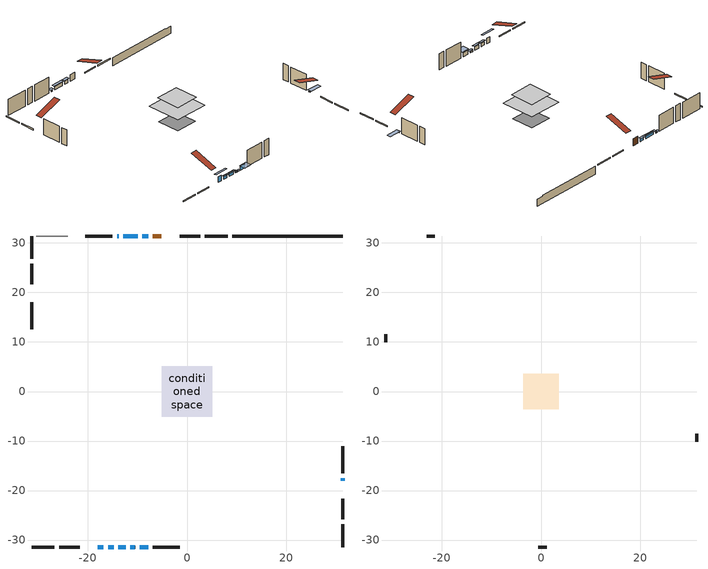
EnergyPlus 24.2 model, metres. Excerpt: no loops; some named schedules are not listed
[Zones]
conditioned space
 floor outside (Floor1 construction): -0.94,-0.94 -0.94,0.94 0.94,0.94 0.94,-0.94 z0.38
 floor adiabatic (AdiabaticFloorConstruction): -5.06,-5.06 -5.06,5.06 5.06,5.06 5.06,-5.06 z2.82
 floor foundation (Slab1 construction): -3.33,-3.33 -3.33,3.33 3.33,3.33 3.33,-3.33 z-1.98
 wall outside (RimJoist1 construction): 8.23,31.41 3.61,31.41 / -31.41,-31.41 -26.78,-31.41 / -31.41,31.41 -31.41,26.78 / 31.41,-31.41 31.41,-26.78 z0.38:0.68
 wall outside (RimJoist2 construction): 2.68,31.41 -1.5,31.41 / -25.85,-31.41 -21.68,-31.41 / -31.41,25.85 -31.41,21.68 / 31.41,-25.85 31.41,-21.68 z0.38:0.68
 wall outside (AdiabaticWallConstruction 1): -5.19,31.41 -6.92,31.41 z0.38:2.41
 wall outside (AdiabaticWallConstruction): -17.99,-31.41 -16.87,-31.41 z0.38:2.01; -15.94,-31.41 -14.77,-31.41 / -13.85,-31.41 -12.37,-31.41 / -7.85,31.41 -9.02,31.41 / -9.94,31.41 -12.84,31.41 z0.38:1.35; -11.45,-31.41 -10.5,-31.41 z0.38:0.79; 31.41,-17.99 31.41,-17.48 z0.38:0.54; -13.77,31.41 -14.13,31.41 z0.38:0.74; -9.58,-31.41 -7.82,-31.41 z0.38:1.58
 wall outside (Wall1 construction): -15.06,31.41 -20.51,31.41 / -6.89,-31.41 -1.44,-31.41 / -31.41,17.99 -31.41,12.53 / 31.41,-16.55 31.41,-11.09 z0.38:5.26
 wall foundation (FoundationWall1 construction): 9.16,31.41,-1.98 9.16,31.41,0.38 29.19,31.41,0.38 29.19,31.41,0.21 31.41,31.41,0.21 31.41,31.41,-1.98
 wall adiabatic (Wall4 construction): -24.04,31.41 -30.48,31.41 z0.38:5.26
 window (WindowConstruction 6): -17.99,-31.41 -16.87,-31.41 z0.38:2
 window (WindowConstruction 4): -15.94,-31.41 -14.77,-31.41 z0.38:1.35
 window (WindowConstruction 5): -13.85,-31.41 -12.37,-31.41 z0.38:1.35
 window (WindowConstruction 8): -11.44,-31.41 -10.5,-31.41 z0.38:0.79
 window (WindowConstruction 7): 31.41,-17.99 31.41,-17.48 z0.38:0.53
 window (WindowConstruction): -7.85,31.41 -9.01,31.41 z0.38:1.35
 window (WindowConstruction 1): -9.94,31.41 -12.84,31.41 z0.38:1.35
 window (WindowConstruction 2): -13.77,31.41 -14.13,31.41 z0.38:0.74
 window (WindowConstruction 3): -9.58,-31.41 -7.82,-31.41 z0.38:1.57
 door (Door): -5.19,31.41 -6.92,31.41 z0.38:2.41
 ceiling adiabatic (AdiabaticFloorConstruction): 5.06,-5.06 5.06,5.06 -5.06,5.06 -5.06,-5.06 z2.82
attic - vented
 floor to conditioned space (Floor2 construction Reversed): -3.58,-3.58 -3.58,3.58 3.58,3.58 3.58,-3.58 z5.26
 wall outside (Wall3 construction): -21.44,31.41 -23.11,31.41 / -0.51,-31.41 1.16,-31.41 / -31.41,11.6 -31.41,9.93 / 31.41,-10.16 31.41,-8.49 z0.38:5.26
 roof outside (Roof1 construction): -4.26,31.41,5.26 -4.26,24.44,7.58 -2.42,24.44,7.58 -2.42,31.41,5.26; -18.91,-31.41,5.26 -18.91,-24.44,7.58 -20.75,-24.44,7.58 -20.75,-31.41,5.26; -31.41,18.91,5.26 -24.44,18.91,7.58 -24.44,20.75,7.58 -31.41,20.75,5.26; 31.41,-18.91,5.26 24.44,-18.91,7.58 24.44,-20.75,7.58 31.41,-20.75,5.26
shading: -15.35,-31.41 -19.51,-31.41 -19.51,-32.02 -15.35,-32.02 z3.53; -14.48,-31.41 -16.24,-31.41 -16.24,-32.02 -14.48,-32.02 z1.64; -12.07,-31.41 -14.14,-31.41 -14.14,-32.02 -12.07,-32.02 z1.64; -10.36,-31.41 -11.59,-31.41 -11.59,-32.02 -10.36,-32.02 z0.93; 31.41,-17.18 31.41,-18.28 35.07,-18.28 35.07,-17.18 z0.83; -9.31,31.41 -7.55,31.41 -7.55,32.02 -9.31,32.02 z1.64; -13.14,31.41 -9.64,31.41 -9.64,32.02 -13.14,32.02 z1.64; -14.43,31.41 -13.47,31.41 -13.47,32.02 -14.43,32.02 z1.04; -7.52,-31.41 -9.87,-31.41 -9.87,-33.24 -7.52,-33.24 z1.87
[Building]
Building 1: Terrain=Suburbs
[Site:Location]
Edmonton Intl AP_AB: Latitude {deg}=53.31; Longitude {deg}=-113.58; Time Zone {hr}=-7; Elevation {m}=723; Keep Site Location Information=Yes
[Site:GroundTemperature:Shallow]
-1.56185, -3.61833, -3.78302, -2.80711, 1.11059, 5.01004, 8.39065, 10.5322, 10.7141, 8.97234, 5.67794, 1.89811
[Site:WaterMainsTemperature]
Calculation Method=Schedule; Temperature Schedule=mains temperature schedule
[Material] Roughness=Rough; Thermal Absorptance=0.9
Name | Thickness {m} | Conductivity {W/m-K} | Density {kg/m3} | Specific Heat {J/kg-K} | Solar Absorptance | Visible Absorptance
asphalt or fiberglass shingles | 0.00635 | 0.162714 | 1121.4 | 1465.45 | 0.4 | 0.4
ceiling loosefill ins | 0.254 | 0.0480833 | 16.02 | 1046.75 | 0.7 | 0.7
ceiling stud and cavity | 0.1397 | 0.288496 | 65.682 | 1177.47 | 0.7 | 0.7
concrete 4.0 in. | 0.1016 | 1.803125 | 2242.8 | 837.4 | 0.7 | 0.7
concrete 8.0 in. | 0.2032 | 1.803125 | 2242.8 | 837.4 | 0.7 | 0.7
door material | 0.04445 | 0.053851 | 512.64 | 1214.23 | 0.7 | 0.7
exterior vertical ins | 0.0457286 | 0.029427 | 32.04 | 1214.23 | 0.7 | 0.7
floor covering | 0.0127 | 0.0433444 | 54.468 | 1339.84 | 0.6 | 0.6
floor rigid ins; rim joist rigid ins; wall rigid ins | 0.051816 | 0.029427 | 32.04 | 1214.23 | 0.7 | 0.7
floor rigid ins 1; wall rigid ins 2 | 0.512978 | 0.029427 | 32.04 | 1214.23 | 0.7 | 0.7
floor stud and cavity | 0.1397 | 0.101559 | 92.3553 | 1139.71 | 0.7 | 0.7
floor stud and cavity 1 | 0.1397 | 1.75129 | 37.0049 | 1207.88 | 0.7 | 0.7
furniture material conditioned space 1 | 0.1524 | 0.115458 | 640.8 | 1214.23 | 0.6 | 0.6
gypsum board | 0.0127 | 0.160291 | 801 | 837.4 | 0.6 | 0.6
gypsum board 1 | 0.0127 | 0.160291 | 801 | 837.4 | 0.7 | 0.7
osb sheathing 0.5 in. | 0.0127 | 0.115458 | 512.64 | 1214.23 | 0.7 | 0.7
osb sheathing 0.75 in. | 0.01905 | 0.115458 | 512.64 | 1214.23 | 0.7 | 0.7
osb sheathing 2.0 in. | 0.0508 | 0.115458 | 512.64 | 1214.23 | 0.7 | 0.7
rim joist stud and cavity | 0.0508 | 0.0420812 | 125.044 | 1163.47 | 0.6 | 0.6
rim joist stud and cavity 1 | 0.0508 | 0.0311696 | 125.044 | 1163.47 | 0.6 | 0.6
wall rigid ins 1 | 0.051816 | 0.029427 | 32.04 | 1214.23 | 0.4 | 0.4
wall stud and cavity | 0.1397 | 0.234041 | 139.0536 | 1170.24 | 0.7 | 0.7
wall stud and cavity 1 | 0.0889 | 6.9971 | 50.32683 | 1063.81 | 0.6 | 0.6
wall stud and cavity 2 | 0.1397 | 0.18385 | 139.0536 | 1170.24 | 0.7 | 0.7
wall stud and cavity 3 | 0.0889 | 0.380278 | 52.3479 | 1209.89 | 0.7 | 0.7
wall stud and cavity 4 | 0.0889 | 0.391764 | 83.0341 | 1211.67 | 0.7 | 0.7
wood siding | 0.0254 | 0.102417 | 544.68 | 1172.36 | 0.4 | 0.4
wood siding 1 | 0.00254 | 0.102417 | 544.68 | 1172.36 | 0.4 | 0.4
wood siding 2; wood siding 3; wood siding 4 | 0.0254 | 0.102417 | 544.68 | 1172.36 | 0.7 | 0.7
[WindowMaterial:SimpleGlazingSystem]
Name | U-Factor {W/m2-K} | Solar Heat Gain Coefficient
WindowMaterial | 1.86693 | 0.36
WindowMaterial 1 | 1.91405 | 0.34
WindowMaterial 2 | 2.69591 | 0.46
WindowMaterial 3 | 1.75904 | 0.39
WindowMaterial 4 | 1.82093 | 0.37
WindowMaterial 5 | 1.69715 | 0.41
WindowMaterial 6 | 2.77995 | 0.31
WindowMaterial 7 | 2.11562 | 0.27
[Construction]
AdiabaticFloorConstruction: floor stud and cavity 1, floor rigid ins 1, osb sheathing 0.75 in., floor covering
AdiabaticWallConstruction: wood siding 3, wall rigid ins 2, wall stud and cavity 3, gypsum board
AdiabaticWallConstruction 1: wood siding 4, wall rigid ins 2, wall stud and cavity 3, gypsum board
Door: door material
Floor1 construction: floor stud and cavity, floor rigid ins, osb sheathing 0.75 in., floor covering
Floor2 construction Reversed: gypsum board, ceiling stud and cavity, ceiling loosefill ins
FoundationWall1 construction: concrete 8.0 in., gypsum board 1
furniture construction conditioned space 1: furniture material conditioned space 1
PartitionWallConstruction: gypsum board, wall stud and cavity 4, gypsum board
RimJoist1 construction: wood siding 2, rim joist rigid ins, osb sheathing 2.0 in., rim joist stud and cavity
RimJoist2 construction: wood siding 2, osb sheathing 2.0 in., rim joist stud and cavity 1
Roof1 construction: asphalt or fiberglass shingles
Slab1 construction: concrete 4.0 in.
Wall1 construction: wood siding, wall rigid ins, osb sheathing 0.5 in., wall stud and cavity, gypsum board
Wall3 construction: wood siding 1, wall stud and cavity 1
Wall4 construction: wall rigid ins 1, osb sheathing 0.5 in., wall stud and cavity 2, gypsum board
WindowConstruction; WindowConstruction 4: WindowMaterial
WindowConstruction 1: WindowMaterial 1
WindowConstruction 2: WindowMaterial 2
WindowConstruction 3: WindowMaterial 3
WindowConstruction 5: WindowMaterial 4
WindowConstruction 6: WindowMaterial 5
WindowConstruction 7: WindowMaterial 6
WindowConstruction 8: WindowMaterial 7
[Zone] Multiplier=1; Part of Total Floor Area=Yes
Name | Volume {m3}
attic - vented | 19.3031
conditioned space | 383.5
[Space]
Name | Zone | Volume {m3}
attic - vented 1 | attic - vented | 19.3031
conditioned space 1 | conditioned space | 383.5
[ZoneInfiltration:EffectiveLeakageArea]
infil attic - vented 1: Zone or Space=attic - vented 1; Schedule=Always On Discrete; Effective Air Leakage Area {cm2}=1780.52; Stack Coefficient=0.000500655; Wind Coefficient=1.51178e-05
[ZoneMixing]
whole house fan mix: Zone or Space=attic - vented; Schedule=Always On Continuous; Design Flow Rate Calculation Method=Flow/Zone; Design Flow Rate {m3/s}=0; Source Zone or Space=conditioned space
[SurfaceProperty:ExposedFoundationPerimeter]
Slab1: Exposed Perimeter Calculation Method=TotalExposedPerimeter; Total Exposed Perimeter {m}=22.247
[InternalMass] Zone or ZoneList=conditioned space; Space or SpaceList=conditioned space 1
Name | Construction | Surface Area {m2}
furniture mass conditioned space 1 | furniture construction conditioned space 1 | 60.096
partition wall mass | PartitionWallConstruction | 150.24
[Lights]
interior lighting: Zone or ZoneList or Space or SpaceList=conditioned space 1; Schedule=interior lighting schedule; Design Level Calculation Method=LightingLevel; Lighting Level {W}=343.2; Return Air Fraction=0; Fraction Radiant=0.6; Fraction Visible=0.2; Fraction Replaceable=1
[People]
occupants: Zone or ZoneList or Space or SpaceList=conditioned space 1; Number of People Schedule=occupants schedule; Number of People Calculation Method=People; Number of People=3; Fraction Radiant=0.314171; Sensible Heat Fraction=0.56303; Activity Level Schedule=occupants activity schedule; Carbon Dioxide Generation Rate {m3/s-W}=0; Enable ASHRAE 55 Comfort Warnings=No; Mean Radiant Temperature Calculation Type=EnclosureAveraged
[ElectricEquipment] Zone or ZoneList or Space or SpaceList=conditioned space 1; Design Level Calculation Method=EquipmentLevel
Name | Schedule | Design Level {W} | Fraction Latent | Fraction Radiant | Fraction Lost
clothes dryer | clothes dryer schedule | 140.772 | 0.015 | 0.081 | 0.85
clothes washer | clothes washer schedule | 32.1985 | 0.03 | 0.162 | 0.7
cooking range | cooking range schedule | 208.969 | 0.08 | 0.432 | 0.2
dishwasher | dishwasher schedule | 66.8632 | 0.3 | 0.18 | 0.4
fridge | fridge schedule | 72.9452 | 0 | 0.6 | 0
mech vent bath fan 0 | mech vent bath fan 0 schedule | 50.2 | 0 | 0 | 1
mech vent bath fan 1 | mech vent bath fan 1 schedule | 50.2 | 0 | 0 | 1
mech vent bath fan 2 | mech vent bath fan 2 schedule | 50.2 | 0 | 0 | 1
mech vent house fan | mech vent house fan schedule | 0 | 0 | 0 | 1
mech vent house fan cfis | mech vent house fan cfis schedule | 0 | 0 | 0 | 0
mech vent range fan 0 | mech vent range fan 0 schedule | 57 | 0 | 0 | 1
misc plug loads | misc plug loads schedule | 494.7 | 0.045 | 0.513 | 0.1
whole house fan | Always On Discrete | 0 | 0 | 0 | 1
[OtherEquipment] Zone or ZoneList or Space or SpaceList=conditioned space 1; Design Level Calculation Method=EquipmentLevel
Name | Fuel Type | Schedule | Design Level {W} | Fraction Latent | Fraction Radiant | Fraction Lost
clothes dryer 1 | Electricity | clothes dryer schedule | 0 | 0.015 | 0.081 | 0.85
cooking range 1 | Electricity | cooking range schedule | 0 | 0.08 | 0.432 | 0.2
general water use latent | None | general water use schedule | 59.3978 | 1 | 0 | 0
general water use sensible | None | general water use schedule | -58.539 | 0 | 0.6 | 0
mech vent house fan latent load | None | Always On Discrete | 0 | 1 | 0 | 0
mech vent house fan sensible load | None | Always On Discrete | 0 | 0 | 0 | 0
water heater energy adjustment1 | NaturalGas | Always On Discrete | 0.01 | 0 | 0 | 1
[ZoneInfiltration:DesignFlowRate] Zone or ZoneList or Space or SpaceList=conditioned space 1; Schedule=Always On Discrete; Design Flow Rate Calculation Method=Flow/Zone; Design Flow Rate {m3/s}=0
infil flow; natural vent flow; whole house fan flow
[AvailabilityManager:Scheduled]
furnace airloop Availability Manager: Schedule=Always On Discrete
[Foundation:Kiva]
Foundation Kiva 1: Initial Indoor Air Temperature {C}=18; Wall Height Above Grade {m}=0.379994; Wall Depth Below Slab {m}=0.2032; Custom Block Material Name 1=exterior vertical ins; Custom Block Depth 1 {m}=2.36001; Custom Block X Position 1 {m}=0.2159; Custom Block Z Position 1 {m}=0
[Foundation:Kiva:Settings]
Soil Conductivity {W/m-K}=0.849921; Soil Density {kg/m3}=1842.3; Soil Specific Heat {J/kg-K}=418.7; Ground Solar Absorptivity=0.9; Ground Thermal Absorptivity=0.9; Ground Surface Roughness {m}=0.03; Far-Field Width {m}=40; Deep-Ground Boundary Condition=ZeroFlux; Deep-Ground Depth {m}=40; Minimum Cell Dimension {m}=0.2; Maximum Cell Growth Coefficient=3; Simulation Timestep=Timestep
[Exterior:Lights]
exterior lighting: Schedule=exterior lighting schedule; Design Level {W}=75.6
[EnergyManagementSystem:GlobalVariable]
furnace_airloop_Fan_RTF
infil_program_Qfan
infil_program_Qinf
natural_vent_program_Qnv
natural_vent_program_Qwhf
[EnergyManagementSystem:Sensor]
Name | Output:Variable or Output:Meter Index Key | Output:Variable or Output:Meter
airflow_gain | infil flow | Infiltration Sensible Heat Gain Energy
airflow_gain_1 | natural vent flow | Infiltration Sensible Heat Gain Energy
airflow_gain_2 | whole house fan flow | Infiltration Sensible Heat Gain Energy
airflow_loss | infil flow | Infiltration Sensible Heat Loss Energy
airflow_loss_1 | natural vent flow | Infiltration Sensible Heat Loss Energy
airflow_loss_2 | whole house fan flow | Infiltration Sensible Heat Loss Energy
clg_load_cond |  | Cooling:EnergyTransfer:Zone:CONDITIONED SPACE
clg_sp_s; clg_sp_s_1 | cooling setpoint | Schedule Value
clothes_dryer_exhaust_0_sch_s | clothes dryer exhaust 0 schedule | Schedule Value
cool_season | cooling season schedule | Schedule Value
htg_load_cond |  | Heating:EnergyTransfer:Zone:CONDITIONED SPACE
htg_sp_s; htg_sp_s_1 | heating setpoint | Schedule Value
ig_ee_conv | clothes dryer | Electric Equipment Convective Heating Energy
ig_ee_conv_2 | cooking range | Electric Equipment Convective Heating Energy
ig_ee_conv_4 | fridge | Electric Equipment Convective Heating Energy
ig_ee_conv_5 | misc plug loads | Electric Equipment Convective Heating Energy
ig_ee_conv_6 | whole house fan | Electric Equipment Convective Heating Energy
ig_ee_rad | clothes dryer | Electric Equipment Radiant Heating Energy
ig_ee_rad_2 | cooking range | Electric Equipment Radiant Heating Energy
ig_ee_rad_4 | fridge | Electric Equipment Radiant Heating Energy
ig_ee_rad_5 | misc plug loads | Electric Equipment Radiant Heating Energy
ig_ee_rad_6 | whole house fan | Electric Equipment Radiant Heating Energy
ig_lgt_conv | interior lighting | Lights Convective Heating Energy
ig_lgt_rad | interior lighting | Lights Radiant Heating Energy
ig_lgt_vis | interior lighting | Lights Visible Radiation Heating Energy
ig_oe_conv | clothes dryer 1 | Other Equipment Convective Heating Energy
ig_oe_conv_1 | cooking range 1 | Other Equipment Convective Heating Energy
ig_oe_conv_2 | general water use latent | Other Equipment Convective Heating Energy
ig_oe_conv_3 | general water use sensible | Other Equipment Convective Heating Energy
ig_oe_conv_4 | water heater energy adjustment1 | Other Equipment Convective Heating Energy
ig_oe_rad | clothes dryer 1 | Other Equipment Radiant Heating Energy
ig_oe_rad_1 | cooking range 1 | Other Equipment Radiant Heating Energy
ig_oe_rad_2 | general water use latent | Other Equipment Radiant Heating Energy
ig_oe_rad_3 | general water use sensible | Other Equipment Radiant Heating Energy
ig_oe_rad_4 | water heater energy adjustment1 | Other Equipment Radiant Heating Energy
ig_ppl_conv | occupants | People Convective Heating Energy
ig_ppl_rad | occupants | People Radiant Heating Energy
im_conv | furniture mass conditioned space 1 | Surface Inside Face Convection Heat Gain Energy
im_conv_1 | partition wall mass | Surface Inside Face Convection Heat Gain Energy
im_ig | furniture mass conditioned space 1 | Surface Inside Face Internal Gains Radiation Heat Gain Energy
im_ig_1 | partition wall mass | Surface Inside Face Internal Gains Radiation Heat Gain Energy
im_lgt | furniture mass conditioned space 1 | Surface Inside Face Lights Radiation Heat Gain Energy
im_lgt_1 | partition wall mass | Surface Inside Face Lights Radiation Heat Gain Energy
im_sol | furniture mass conditioned space 1 | Surface Inside Face Solar Radiation Heat Gain Energy
im_sol_1 | partition wall mass | Surface Inside Face Solar Radiation Heat Gain Energy
im_surf | furniture mass conditioned space 1 | Surface Inside Face Net Surface Thermal Radiation Heat Gain Energy
im_surf_1 | partition wall mass | Surface Inside Face Net Surface Thermal Radiation Heat Gain Energy
mech_vent_bath_fan_0_sch_s | mech vent bath fan 0 schedule | Schedule Value
mech_vent_bath_fan_1_sch_s | mech vent bath fan 1 schedule | Schedule Value
mech_vent_bath_fan_2_sch_s | mech vent bath fan 2 schedule | Schedule Value
mech_vent_range_fan_0_sch_s | mech vent range fan 0 schedule | Schedule Value
mv_conv | mech vent bath fan 0 | Electric Equipment Convective Heating Energy
mv_conv_1 | mech vent bath fan 1 | Electric Equipment Convective Heating Energy
mv_conv_2 | mech vent bath fan 2 | Electric Equipment Convective Heating Energy
mv_conv_3 | mech vent house fan | Electric Equipment Convective Heating Energy
mv_conv_4 | mech vent house fan cfis | Electric Equipment Convective Heating Energy
mv_conv_5 | mech vent range fan 0 | Electric Equipment Convective Heating Energy
mv_conv_6 | mech vent house fan latent load | Other Equipment Convective Heating Energy
mv_conv_7 | mech vent house fan sensible load | Other Equipment Convective Heating Energy
mv_rad | mech vent bath fan 0 | Electric Equipment Radiant Heating Energy
mv_rad_1 | mech vent bath fan 1 | Electric Equipment Radiant Heating Energy
mv_rad_2 | mech vent bath fan 2 | Electric Equipment Radiant Heating Energy
mv_rad_3 | mech vent house fan | Electric Equipment Radiant Heating Energy
mv_rad_4 | mech vent house fan cfis | Electric Equipment Radiant Heating Energy
mv_rad_5 | mech vent range fan 0 | Electric Equipment Radiant Heating Energy
mv_rad_6 | mech vent house fan latent load | Other Equipment Radiant Heating Energy
mv_rad_7 | mech vent house fan sensible load | Other Equipment Radiant Heating Energy
natural_vent_s | natural vent schedule | Schedule Value
out_pb_s |  | Site Outdoor Air Barometric Pressure
out_wt_s |  | Site Outdoor Air Humidity Ratio
site_vw_s |  | Site Wind Speed
ss_back_out | Window1 | Surface Window Shortwave from Zone Back Out Window Heat Transfer Rate
ss_back_out_1 | Window10 | Surface Window Shortwave from Zone Back Out Window Heat Transfer Rate
ss_back_out_2 | Window11 | Surface Window Shortwave from Zone Back Out Window Heat Transfer Rate
ss_back_out_3 | Window12 | Surface Window Shortwave from Zone Back Out Window Heat Transfer Rate
ss_back_out_4 | Window3 | Surface Window Shortwave from Zone Back Out Window Heat Transfer Rate
ss_back_out_5 | Window4 | Surface Window Shortwave from Zone Back Out Window Heat Transfer Rate
ss_back_out_6 | Window5 | Surface Window Shortwave from Zone Back Out Window Heat Transfer Rate
ss_back_out_7 | Window6 | Surface Window Shortwave from Zone Back Out Window Heat Transfer Rate
ss_back_out_8 | Window7 | Surface Window Shortwave from Zone Back Out Window Heat Transfer Rate
ss_conv | Door1 | Surface Inside Face Convection Heat Gain Energy
ss_conv_1 | Window1 | Surface Inside Face Convection Heat Gain Energy
ss_conv_2 | Window10 | Surface Inside Face Convection Heat Gain Energy
ss_conv_3 | Window11 | Surface Inside Face Convection Heat Gain Energy
ss_conv_4 | Window12 | Surface Inside Face Convection Heat Gain Energy
ss_conv_5 | Window3 | Surface Inside Face Convection Heat Gain Energy
ss_conv_6 | Window4 | Surface Inside Face Convection Heat Gain Energy
ss_conv_7 | Window5 | Surface Inside Face Convection Heat Gain Energy
ss_conv_8 | Window6 | Surface Inside Face Convection Heat Gain Energy
ss_conv_9 | Window7 | Surface Inside Face Convection Heat Gain Energy
ss_ig | Door1 | Surface Inside Face Internal Gains Radiation Heat Gain Energy
ss_ig_1 | Window1 | Surface Inside Face Internal Gains Radiation Heat Gain Energy
ss_ig_2 | Window10 | Surface Inside Face Internal Gains Radiation Heat Gain Energy
ss_ig_3 | Window11 | Surface Inside Face Internal Gains Radiation Heat Gain Energy
ss_ig_4 | Window12 | Surface Inside Face Internal Gains Radiation Heat Gain Energy
ss_ig_5 | Window3 | Surface Inside Face Internal Gains Radiation Heat Gain Energy
ss_ig_6 | Window4 | Surface Inside Face Internal Gains Radiation Heat Gain Energy
ss_ig_7 | Window5 | Surface Inside Face Internal Gains Radiation Heat Gain Energy
ss_ig_8 | Window6 | Surface Inside Face Internal Gains Radiation Heat Gain Energy
ss_ig_9 | Window7 | Surface Inside Face Internal Gains Radiation Heat Gain Energy
ss_lgt | Door1 | Surface Inside Face Lights Radiation Heat Gain Energy
ss_sol | Door1 | Surface Inside Face Solar Radiation Heat Gain Energy
ss_surf | Door1 | Surface Inside Face Net Surface Thermal Radiation Heat Gain Energy
ss_surf_1 | Window1 | Surface Inside Face Net Surface Thermal Radiation Heat Gain Energy
ss_surf_2 | Window10 | Surface Inside Face Net Surface Thermal Radiation Heat Gain Energy
ss_surf_3 | Window11 | Surface Inside Face Net Surface Thermal Radiation Heat Gain Energy
ss_surf_4 | Window12 | Surface Inside Face Net Surface Thermal Radiation Heat Gain Energy
ss_surf_5 | Window3 | Surface Inside Face Net Surface Thermal Radiation Heat Gain Energy
ss_surf_6 | Window4 | Surface Inside Face Net Surface Thermal Radiation Heat Gain Energy
ss_surf_7 | Window5 | Surface Inside Face Net Surface Thermal Radiation Heat Gain Energy
ss_surf_8 | Window6 | Surface Inside Face Net Surface Thermal Radiation Heat Gain Energy
ss_surf_9 | Window7 | Surface Inside Face Net Surface Thermal Radiation Heat Gain Energy
ss_trans_in | Window1 | Surface Window Transmitted Solar Radiation Rate
ss_trans_in_1 | Window10 | Surface Window Transmitted Solar Radiation Rate
ss_trans_in_2 | Window11 | Surface Window Transmitted Solar Radiation Rate
ss_trans_in_3 | Window12 | Surface Window Transmitted Solar Radiation Rate
ss_trans_in_4 | Window3 | Surface Window Transmitted Solar Radiation Rate
ss_trans_in_5 | Window4 | Surface Window Transmitted Solar Radiation Rate
ss_trans_in_6 | Window5 | Surface Window Transmitted Solar Radiation Rate
ss_trans_in_7 | Window6 | Surface Window Transmitted Solar Radiation Rate
ss_trans_in_8 | Window7 | Surface Window Transmitted Solar Radiation Rate
ss_trans_out | Window1 | Surface Inside Face Initial Transmitted Diffuse Transmitted Out Window Solar Radiation Rate
ss_trans_out_1 | Window10 | Surface Inside Face Initial Transmitted Diffuse Transmitted Out Window Solar Radiation Rate
ss_trans_out_2 | Window11 | Surface Inside Face Initial Transmitted Diffuse Transmitted Out Window Solar Radiation Rate
ss_trans_out_3 | Window12 | Surface Inside Face Initial Transmitted Diffuse Transmitted Out Window Solar Radiation Rate
ss_trans_out_4 | Window3 | Surface Inside Face Initial Transmitted Diffuse Transmitted Out Window Solar Radiation Rate
ss_trans_out_5 | Window4 | Surface Inside Face Initial Transmitted Diffuse Transmitted Out Window Solar Radiation Rate
ss_trans_out_6 | Window5 | Surface Inside Face Initial Transmitted Diffuse Transmitted Out Window Solar Radiation Rate
ss_trans_out_7 | Window6 | Surface Inside Face Initial Transmitted Diffuse Transmitted Out Window Solar Radiation Rate
ss_trans_out_8 | Window7 | Surface Inside Face Initial Transmitted Diffuse Transmitted Out Window Solar Radiation Rate
s_conv | Floor1 | Surface Inside Face Convection Heat Gain Energy
s_conv_1 | Floor2 | Surface Inside Face Convection Heat Gain Energy
s_conv_10 | RimJoist2:180 | Surface Inside Face Convection Heat Gain Energy
s_conv_11 | RimJoist2:270 | Surface Inside Face Convection Heat Gain Energy
s_conv_12 | RimJoist2:90 | Surface Inside Face Convection Heat Gain Energy
s_conv_13 | Slab1 | Surface Inside Face Convection Heat Gain Energy
s_conv_14 | Wall1:0 | Surface Inside Face Convection Heat Gain Energy
s_conv_15 | Wall1:180 | Surface Inside Face Convection Heat Gain Energy
s_conv_16 | Wall1:270 | Surface Inside Face Convection Heat Gain Energy
s_conv_17 | Wall1:90 | Surface Inside Face Convection Heat Gain Energy
s_conv_18 | Wall4 | Surface Inside Face Convection Heat Gain Energy
s_conv_2 | FoundationWall1 | Surface Inside Face Convection Heat Gain Energy
s_conv_3 | inferred conditioned ceiling | Surface Inside Face Convection Heat Gain Energy
s_conv_4 | inferred conditioned floor | Surface Inside Face Convection Heat Gain Energy
s_conv_5 | RimJoist1:0 | Surface Inside Face Convection Heat Gain Energy
s_conv_6 | RimJoist1:180 | Surface Inside Face Convection Heat Gain Energy
s_conv_7 | RimJoist1:270 | Surface Inside Face Convection Heat Gain Energy
s_conv_8 | RimJoist1:90 | Surface Inside Face Convection Heat Gain Energy
s_conv_9 | RimJoist2:0 | Surface Inside Face Convection Heat Gain Energy
s_ig | Floor1 | Surface Inside Face Internal Gains Radiation Heat Gain Energy
s_ig_1 | Floor2 | Surface Inside Face Internal Gains Radiation Heat Gain Energy
